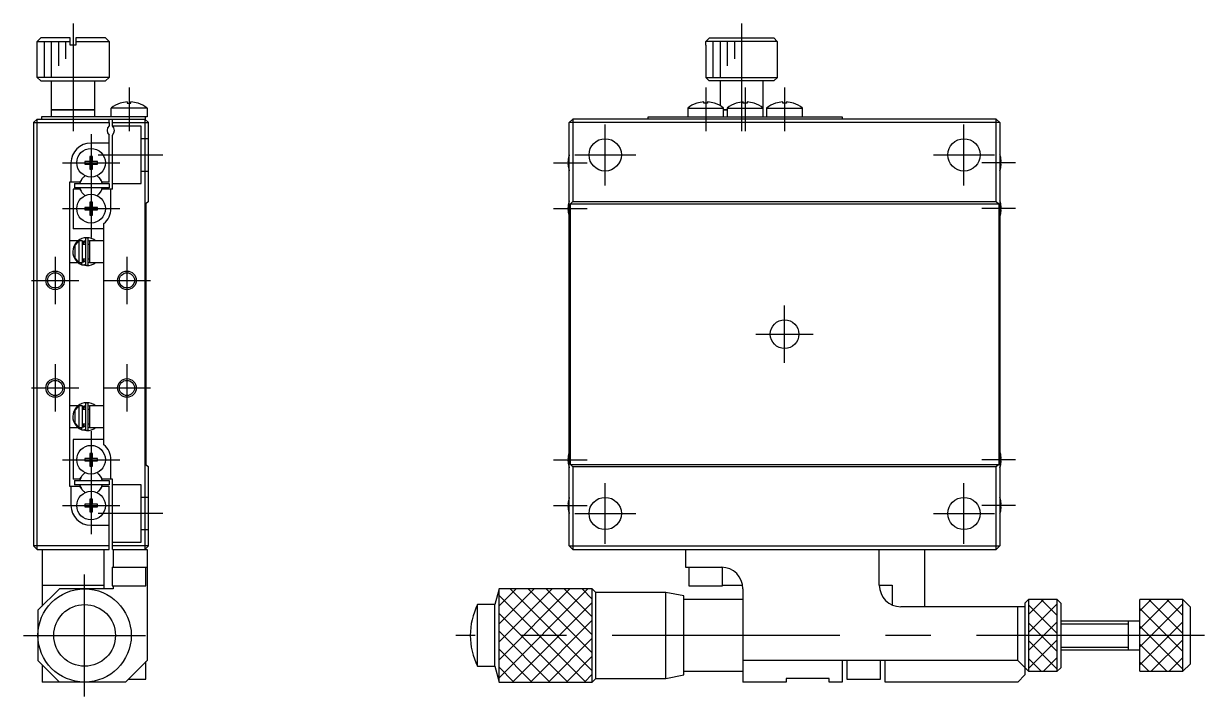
# Model space of a CAD drawing. Extents: x -118 to 250, y -117 to 103.
# Drawn here: x 85.3 to 249.9, y -50.5 to 43.3 of the extents above; entities that cross this region are included whole.
import ezdxf

# ---------------------------------------------------------------- set-up
doc = ezdxf.new("R2010")
doc.units = 0
doc.linetypes.add('CENTER', pattern=[50.8, 31.75, -6.35, 6.35, -6.35])
doc.linetypes.add('DASHED', pattern=[19.05, 12.7, -6.35])
doc.layers.get('0').update_dxf_attribs({"linetype": 'CONTINUOUS'})
doc.layers.add('CENTER', color=1, linetype='CENTER')

msp = doc.modelspace()

# ---------------------------------------------------------------- linework, layer by layer
at = {"color": 7, "linetype": 'CONTINUOUS'}
for p, q in [((87.218308, 40.8), (87.718308, 41.3)), ((91.818308, 41.3), (87.718308, 41.3)), ((91.818308, 40.3), (91.818308, 41.3)), ((96.718308, 41.3), (92.618308, 41.3)), ((92.618308, 41.3), (92.618308, 40.3)), ((96.718308, 41.3), (97.218308, 40.8)), ((180.384337, 40.8), (180.886125, 41.3)), ((180.886125, 41.3), (189.850499, 41.3)), ((189.850499, 41.3), (190.352286, 40.8)), ((87.218308, 35.8), (87.218308, 40.8)), ((87.218308, 40.8), (91.818308, 40.8)), ((88.218308, 35.8), (88.218308, 40.8)), ((89.218308, 35.8), (89.218308, 40.8)), ((90.218308, 37.4), (90.218308, 40.8)), ((91.218308, 38.4), (91.218308, 40.8)), ((92.618308, 40.3), (91.818308, 40.3)), ((92.618308, 40.8), (97.218308, 40.8)), ((97.218308, 40.8), (97.218308, 35.8)), ((180.368312, 40.3), (180.368312, 35.8)), ((180.368312, 40.3), (180.384337, 40.3)), ((190.352286, 40.8), (180.384337, 40.8)), ((180.384337, 40.3), (180.384337, 40.8)), ((181.368312, 40.8), (181.368312, 35.8)), ((182.368312, 40.8), (182.368312, 35.8)), ((183.368312, 40.8), (183.368312, 37.4)), ((184.368312, 40.8), (184.368312, 38.4)), ((190.352286, 40.8), (190.352286, 40.3)), ((190.352286, 40.3), (190.368312, 40.3)), ((190.368312, 35.8), (190.368312, 40.3)), ((97.218308, 35.8), (87.218308, 35.8)), ((87.718308, 35.3), (87.218308, 35.8)), ((87.718308, 35.3), (96.718308, 35.3)), ((89.218308, 30.3), (89.218308, 35.3)), ((95.218308, 35.3), (95.218308, 30.3)), ((97.218308, 35.8), (96.718308, 35.3)), ((180.368312, 35.8), (190.368312, 35.8)), ((180.368312, 35.8), (180.868312, 35.3)), ((189.868312, 35.3), (180.868312, 35.3)), ((182.368312, 35.3), (182.368312, 31.864101)), ((188.368312, 31.522499), (188.368312, 35.3)), ((189.868312, 35.3), (190.368312, 35.8)), ((95.218308, 31.3), (89.218308, 31.3)), ((89.218308, 31.3), (95.218308, 31.3)), ((102.518308, 31.522499), (97.518308, 31.522499)), ((97.518308, 30.3), (97.518308, 31.522499)), ((98.766332, 32.19902), (98.770074, 32.191347)), ((99.758308, 32.383064), (99.758308, 32.191347)), ((99.758308, 32.191347), (100.278308, 32.191347)), ((100.278308, 32.191347), (100.278308, 32.383064)), ((101.266541, 32.191347), (101.270283, 32.19902)), ((102.518308, 31.522499), (102.518308, 30.3)), ((177.868312, 31.522499), (177.868312, 30.3)), ((177.868312, 31.522499), (182.868312, 31.522499)), ((179.120079, 32.191347), (179.116336, 32.19902)), ((180.108312, 32.191347), (180.108312, 32.383064)), ((180.628312, 32.191347), (180.108312, 32.191347)), ((180.628312, 32.383064), (180.628312, 32.191347)), ((181.620288, 32.19902), (181.616545, 32.191347)), ((182.868312, 30.3), (182.868312, 31.522499)), ((183.368312, 31.3), (182.868312, 31.3)), ((182.868312, 31.3), (183.368312, 31.3)), ((183.368312, 31.522499), (183.368312, 30.3)), ((183.368312, 31.522499), (188.368312, 31.522499)), ((184.620079, 32.191347), (184.616336, 32.19902)), ((185.608312, 32.191347), (185.608312, 32.383064)), ((186.128312, 32.191347), (185.608312, 32.191347)), ((186.128312, 32.383064), (186.128312, 32.191347)), ((187.120288, 32.19902), (187.116545, 32.191347)), ((188.368312, 30.3), (188.368312, 31.522499)), ((188.868312, 31.522499), (188.868312, 30.3)), ((188.868312, 31.522499), (193.868312, 31.522499)), ((190.120079, 32.191347), (190.116336, 32.19902)), ((191.108312, 32.191347), (191.108312, 32.383064)), ((191.628312, 32.191347), (191.108312, 32.191347)), ((191.628312, 32.383064), (191.628312, 32.191347)), ((192.620288, 32.19902), (192.616545, 32.191347)), ((193.868312, 30.3), (193.868312, 31.522499)), ((86.718308, 29.5), (87.218308, 30)), ((87.218308, -30), (87.218308, 30)), ((87.218308, 30), (102.318308, 30)), ((102.518308, 30.3), (87.818308, 30.3)), ((87.818308, 30.3), (87.818308, 30)), ((97.218308, 29.5), (97.218308, 30)), ((97.718308, 29.5), (97.718308, 30)), ((102.218308, 30), (102.218308, -30)), ((102.218308, 30), (102.718308, 29.5)), ((102.318308, 30), (102.318308, 30.3)), ((161.868312, 30), (161.368312, 29.5)), ((161.868312, 30), (161.868312, 18.5)), ((220.868312, 30), (161.868312, 30)), ((172.368312, 30), (172.368312, 30.3)), ((172.368312, 30.3), (199.368312, 30.3)), ((199.368312, 30.3), (199.368312, 30)), ((220.868312, 18.5), (220.868312, 30)), ((221.368312, 29.5), (220.868312, 30)), ((86.718308, 29.5), (86.718308, -29.5)), ((86.718308, 29.5), (97.218308, 29.5)), ((97.218308, 29.5), (97.218308, 29.061438)), ((97.718308, 29.5), (102.718308, 29.5)), ((97.718308, 29.061438), (97.718308, 29.5)), ((102.718308, 18.5), (102.718308, 29.5)), ((161.368312, -29.5), (161.368312, 29.5)), ((221.368312, 29.5), (161.368312, 29.5)), ((221.368312, 29.5), (221.368312, -29.5)), ((97.218308, 26.65), (94.668308, 26.65)), ((97.218308, 21.2), (97.218308, 27.738562)), ((97.718308, 20.2), (97.718308, 27.738562)), ((94.538308, 24.786361), (94.538308, 24.08)), ((94.898308, 24.786361), (94.538308, 24.786361)), ((94.898308, 24.08), (94.898308, 24.786361)), ((161.294168, 24.788616), (161.29879, 24.786361)), ((221.437833, 24.786361), (221.442456, 24.788616)), ((91.918308, 23.9), (91.918308, 21.2)), ((93.831946, 24.08), (93.831946, 23.72)), ((94.538308, 24.08), (93.831946, 24.08)), ((93.831946, 23.72), (94.538308, 23.72)), ((94.54868, 24.069628), (94.538308, 24.08)), ((94.54868, 23.730372), (94.538308, 23.72)), ((94.538308, 23.72), (94.538308, 23.013638)), ((94.54868, 24.069628), (94.54868, 23.730372)), ((94.887936, 24.069628), (94.54868, 24.069628)), ((94.54868, 23.730372), (94.887936, 23.730372)), ((94.887936, 24.069628), (94.898308, 24.08)), ((94.887936, 23.730372), (94.887936, 24.069628)), ((94.887936, 23.730372), (94.898308, 23.72)), ((95.604669, 24.08), (94.898308, 24.08)), ((94.898308, 23.72), (95.604669, 23.72)), ((94.898308, 23.013638), (94.898308, 23.72)), ((95.604669, 23.72), (95.604669, 24.08)), ((161.178453, 24.08), (161.29879, 24.08)), ((161.29879, 23.72), (161.178453, 23.72)), ((161.29879, 24.08), (161.29879, 23.72)), ((221.437833, 23.72), (221.437833, 24.08)), ((221.437833, 24.08), (221.558171, 24.08)), ((221.558171, 23.72), (221.437833, 23.72)), ((93.317668, 21.460095), (93.167502, 21.2)), ((94.538308, 23.013638), (94.898308, 23.013638)), ((96.269113, 21.2), (96.118947, 21.460095)), ((161.29879, 23.013638), (161.294168, 23.011384)), ((221.442456, 23.011384), (221.437833, 23.013638)), ((91.718308, 21.2), (91.718308, -21.2)), ((93.167502, 21.2), (91.718308, 21.2)), ((92.218308, 20.2), (92.218308, 14.7)), ((93.167502, 20.2), (92.218308, 20.2)), ((92.418308, 21), (92.418308, 20.4)), ((92.418308, 21), (97.218308, 21)), ((97.218308, 20.4), (92.418308, 20.4)), ((93.167502, 20.2), (93.317668, 19.939905)), ((96.118947, 19.939905), (96.269113, 20.2)), ((97.218308, 21.2), (96.269113, 21.2)), ((97.718308, 20.2), (96.269113, 20.2)), ((97.218308, 21), (97.218308, 20.4)), ((97.468308, 17.5), (97.468308, 20.2)), ((94.898308, 18.386361), (94.538308, 18.386361)), ((94.538308, 18.386361), (94.538308, 17.68)), ((94.898308, 17.68), (94.898308, 18.386361)), ((102.718308, 18.5), (102.368308, 18.15)), ((102.368308, 18.15), (102.368308, -18.15)), ((161.294168, 18.388616), (161.29879, 18.386361)), ((161.518312, 18.15), (161.868312, 18.5)), ((161.518312, -18.15), (161.518312, 18.15)), ((161.518312, 18.15), (221.218312, 18.15)), ((161.868312, 18.5), (220.868312, 18.5)), ((220.868312, 18.5), (221.218312, 18.15)), ((221.218312, 18.15), (221.218312, -18.15)), ((221.437833, 18.386361), (221.442456, 18.388616)), ((93.831946, 17.68), (93.831946, 17.32)), ((94.538308, 17.68), (93.831946, 17.68)), ((93.831946, 17.32), (94.538308, 17.32)), ((94.54868, 17.669628), (94.538308, 17.68)), ((94.54868, 17.330372), (94.538308, 17.32)), ((94.538308, 17.32), (94.538308, 16.613638)), ((94.538308, 16.613638), (94.898308, 16.613638)), ((94.54868, 17.669628), (94.54868, 17.330372)), ((94.887936, 17.669628), (94.54868, 17.669628)), ((94.54868, 17.330372), (94.887936, 17.330372)), ((94.887936, 17.669628), (94.898308, 17.68)), ((94.887936, 17.330372), (94.887936, 17.669628)), ((94.887936, 17.330372), (94.898308, 17.32)), ((95.604669, 17.68), (94.898308, 17.68)), ((94.898308, 17.32), (95.604669, 17.32)), ((94.898308, 16.613638), (94.898308, 17.32)), ((95.604669, 17.32), (95.604669, 17.68)), ((161.178453, 17.68), (161.29879, 17.68)), ((161.29879, 17.32), (161.178453, 17.32)), ((161.29879, 16.613638), (161.294168, 16.611384)), ((161.29879, 17.68), (161.29879, 17.32)), ((221.437833, 17.32), (221.437833, 17.68)), ((221.437833, 17.68), (221.558171, 17.68)), ((221.558171, 17.32), (221.437833, 17.32)), ((221.442456, 16.611384), (221.437833, 16.613638)), ((96.518308, -15.420938), (96.518308, 15.420938)), ((96.518308, 14.7), (92.218308, 14.7)), ((93.354222, 13.287581), (93.33623, 13.279781)), ((93.410663, 13.309821), (93.353777, 13.28844)), ((93.923308, 13.25), (93.923308, 9.75)), ((94.313308, 9.75), (94.313308, 13.25)), ((92.882063, 13), (91.718308, 13)), ((92.518308, 12.416515), (93.018308, 12.945683)), ((92.518308, 10.583485), (92.518308, 12.416515)), ((93.018308, 13), (93.018308, 12.945683)), ((93.518308, 13), (93.018308, 13)), ((93.018308, 12.945683), (93.018308, 10.054317)), ((93.507013, 12.929805), (93.521558, 12.935571)), ((93.51815, 12.93521), (93.923266, 13.043689)), ((93.518308, 10), (93.518308, 13)), ((93.923308, 12.5), (93.518308, 12.5)), ((93.521558, 12.935571), (93.535819, 12.940387)), ((93.535819, 12.940387), (93.550312, 12.944472)), ((93.550312, 12.944472), (93.564998, 12.947815)), ((93.564998, 12.947815), (93.57984, 12.950406)), ((93.57984, 12.950406), (93.594798, 12.952236)), ((93.594798, 12.952236), (93.609835, 12.9533)), ((93.609835, 12.9533), (93.624909, 12.953594)), ((93.624909, 12.953594), (93.63998, 12.953118)), ((93.63998, 12.953118), (93.65501, 12.951871)), ((93.65501, 12.951871), (93.669958, 12.949859)), ((93.669958, 12.949859), (93.684785, 12.947085)), ((93.684785, 12.947085), (93.699451, 12.943559)), ((93.699451, 12.943559), (93.713919, 12.939291)), ((93.713919, 12.939291), (93.72815, 12.934293)), ((93.718308, 12.5), (93.718308, 12.938184)), ((93.718308, 12.5), (93.718308, 12.938183)), ((93.72815, 12.934293), (93.742107, 12.92858)), ((93.742107, 12.92858), (93.755756, 12.922167)), ((93.755756, 12.922167), (93.769062, 12.915074)), ((93.769062, 12.915074), (93.781991, 12.907319)), ((93.781991, 12.907319), (93.794511, 12.898926)), ((93.794511, 12.898926), (93.806592, 12.889917)), ((93.806592, 12.889917), (93.818205, 12.880316)), ((93.818205, 12.880316), (93.829322, 12.870149)), ((93.829322, 12.870149), (93.839917, 12.859444)), ((93.839917, 12.859444), (93.849965, 12.848228)), ((93.849965, 12.848228), (93.859444, 12.836531)), ((93.859444, 12.836531), (93.868332, 12.824383)), ((93.868332, 12.824383), (93.876608, 12.811814)), ((93.876608, 12.811814), (93.884256, 12.798856)), ((93.884256, 12.798856), (93.891258, 12.785542)), ((93.891258, 12.785542), (93.897599, 12.771903)), ((93.897599, 12.771903), (93.903266, 12.757974)), ((93.903266, 12.757974), (93.908246, 12.743787)), ((93.908246, 12.743787), (93.912529, 12.729377)), ((93.912529, 12.729377), (93.916106, 12.714779)), ((93.916106, 12.714779), (93.91897, 12.700027)), ((93.91897, 12.700027), (93.921115, 12.685155)), ((93.921115, 12.685155), (93.922537, 12.6702)), ((93.922537, 12.6702), (93.923233, 12.655195)), ((93.923233, 12.655195), (93.923308, 12.648501)), ((94.518308, 12.5), (94.313308, 12.5)), ((94.313364, 13.043366), (94.518555, 13.003369)), ((94.518308, 13), (94.518308, 10)), ((96.518308, 13), (94.518308, 13)), ((94.518555, 13.003369), (94.530742, 13.000086)), ((91.718308, 10), (92.881693, 10)), ((93.018308, 10.054317), (92.518308, 10.583485)), ((93.018308, 10.054317), (93.018308, 10)), ((93.018308, 10), (93.518308, 10)), ((93.344911, 9.716382), (93.412612, 9.9398)), ((93.396361, 9.876302), (93.390555, 9.861763)), ((93.402393, 9.890939), (93.396361, 9.876302)), ((93.408612, 9.905575), (93.402393, 9.890939)), ((93.414975, 9.920113), (93.408612, 9.905575)), ((93.412612, 9.9398), (93.442804, 10.000002)), ((93.421441, 9.934457), (93.414975, 9.920113)), ((93.427966, 9.948511), (93.421441, 9.934457)), ((93.434508, 9.962181), (93.427966, 9.948511)), ((93.441022, 9.975378), (93.434508, 9.962181)), ((93.447466, 9.988012), (93.441022, 9.975378)), ((93.453796, 10), (93.447466, 9.988012)), ((93.504958, 10.070034), (93.492669, 10.075362)), ((93.515334, 10.066787), (93.507013, 10.070194)), ((93.529513, 10.061643), (93.515334, 10.066787)), ((93.518308, 10.5), (93.923308, 10.5)), ((93.543936, 10.057227), (93.529513, 10.061643)), ((93.558565, 10.053552), (93.543936, 10.057227)), ((93.573363, 10.050628), (93.558565, 10.053552)), ((93.588288, 10.048465), (93.573363, 10.050628)), ((93.603303, 10.047067), (93.588288, 10.048465)), ((93.618367, 10.046438), (93.603303, 10.047067)), ((93.633441, 10.04658), (93.618367, 10.046438)), ((93.648484, 10.047492), (93.633441, 10.04658)), ((93.663458, 10.04917), (93.648484, 10.047492)), ((93.678322, 10.051609), (93.663458, 10.04917)), ((93.693037, 10.054801), (93.678322, 10.051609)), ((93.707568, 10.058736), (93.693037, 10.054801)), ((93.721874, 10.063402), (93.707568, 10.058736)), ((93.718308, 10.061805), (93.718308, 10.5)), ((93.718308, 10.061806), (93.718308, 10.5)), ((93.735922, 10.068786), (93.721874, 10.063402)), ((93.749675, 10.074871), (93.735922, 10.068786)), ((93.763099, 10.08164), (93.749675, 10.074871)), ((93.776161, 10.089074), (93.763099, 10.08164)), ((93.788831, 10.097152), (93.776161, 10.089074)), ((93.801076, 10.105853), (93.788831, 10.097152)), ((93.81287, 10.115151), (93.801076, 10.105853)), ((93.824183, 10.125024), (93.81287, 10.115151)), ((93.83499, 10.135444), (93.824183, 10.125024)), ((93.845265, 10.146386), (93.83499, 10.135444)), ((93.854987, 10.157821), (93.845265, 10.146386)), ((93.864132, 10.169719), (93.854987, 10.157821)), ((93.872681, 10.182053), (93.864132, 10.169719)), ((93.880614, 10.19479), (93.872681, 10.182053)), ((93.887914, 10.207901), (93.880614, 10.19479)), ((93.894565, 10.221353), (93.887914, 10.207901)), ((93.900553, 10.235113), (93.894565, 10.221353)), ((93.905863, 10.24915), (93.900553, 10.235113)), ((93.910486, 10.263429), (93.905863, 10.24915)), ((93.91441, 10.277918), (93.910486, 10.263429)), ((93.917628, 10.292581), (93.91441, 10.277918)), ((93.920131, 10.307385), (93.917628, 10.292581)), ((93.921915, 10.322294), (93.920131, 10.307385)), ((93.922974, 10.337274), (93.921915, 10.322294)), ((93.923308, 10.351499), (93.922974, 10.337274)), ((94.313308, 10.5), (94.518308, 10.5)), ((94.518512, 9.996632), (94.313332, 9.956318)), ((94.518308, 10), (96.518308, 10)), ((94.529739, 9.999678), (94.518512, 9.996632)), ((93.324617, 9.72537), (93.344401, 9.716661)), ((93.350392, 9.727548), (93.350188, 9.722003)), ((93.350188, 9.722003), (93.350517, 9.717582)), ((93.351128, 9.734179), (93.350392, 9.727548)), ((93.350517, 9.717582), (93.351008, 9.71535)), ((93.351008, 9.71535), (93.353048, 9.711983)), ((93.352392, 9.741852), (93.351128, 9.734179)), ((93.354175, 9.750517), (93.352392, 9.741852)), ((93.353048, 9.711983), (93.353777, 9.71156)), ((93.353777, 9.71156), (93.383944, 9.699506)), ((93.356465, 9.760116), (93.354175, 9.750517)), ((93.359246, 9.770584), (93.356465, 9.760116)), ((93.362501, 9.781853), (93.359246, 9.770584)), ((93.366207, 9.793846), (93.362501, 9.781853)), ((93.37034, 9.806486), (93.366207, 9.793846)), ((93.374873, 9.819686), (93.37034, 9.806486)), ((93.379775, 9.83336), (93.374873, 9.819686)), ((93.385014, 9.847417), (93.379775, 9.83336)), ((93.383944, 9.699506), (93.416364, 9.688347)), ((93.390555, 9.861763), (93.385014, 9.847417)), ((93.403261, 9.692303), (94.090716, 9.556344)), ((93.416364, 9.688347), (93.449291, 9.678824)), ((93.449291, 9.678824), (93.482642, 9.670961)), ((93.482642, 9.670961), (93.516337, 9.664776)), ((93.516337, 9.664776), (93.550291, 9.660283)), ((93.550291, 9.660283), (93.584424, 9.657494)), ((93.584424, 9.657494), (93.61865, 9.656414)), ((93.61865, 9.656414), (93.652886, 9.657047)), ((93.652886, 9.657047), (93.687049, 9.659389)), ((93.687049, 9.659389), (93.721055, 9.663436)), ((93.721055, 9.663436), (93.754821, 9.669178)), ((93.754821, 9.669178), (93.788265, 9.676601)), ((93.788265, 9.676601), (93.821305, 9.685686)), ((93.821305, 9.685686), (93.85386, 9.696413)), ((93.85386, 9.696413), (93.88585, 9.708755)), ((93.88585, 9.708755), (93.917197, 9.722683)), ((93.917197, 9.722683), (93.924856, 9.726375)), ((93.354222, -9.712419), (93.33623, -9.720219)), ((93.348521, -9.715796), (93.345121, -9.716337)), ((93.410663, -9.690179), (93.353777, -9.71156)), ((93.923308, -9.75), (93.923308, -13.25)), ((94.313308, -13.25), (94.313308, -9.75)), ((92.882063, -10), (91.718308, -10)), ((92.518308, -10.583485), (93.018308, -10.054317)), ((92.518308, -12.416515), (92.518308, -10.583485)), ((93.018308, -10), (93.018308, -10.054317)), ((93.518308, -10), (93.018308, -10)), ((93.018308, -10.054317), (93.018308, -12.945683)), ((93.507013, -10.070195), (93.521558, -10.064429)), ((93.51815, -10.06479), (93.923266, -9.956311)), ((93.518308, -13), (93.518308, -10)), ((93.923308, -10.5), (93.518308, -10.5)), ((93.521558, -10.064429), (93.535819, -10.059613)), ((93.535819, -10.059613), (93.550312, -10.055528)), ((93.550312, -10.055528), (93.564998, -10.052185)), ((93.564998, -10.052185), (93.57984, -10.049594)), ((93.57984, -10.049594), (93.594798, -10.047764)), ((93.594798, -10.047764), (93.609835, -10.0467)), ((93.609835, -10.0467), (93.624909, -10.046406)), ((93.624909, -10.046406), (93.63998, -10.046882)), ((93.63998, -10.046882), (93.65501, -10.048129)), ((93.65501, -10.048129), (93.669958, -10.050141)), ((93.669958, -10.050141), (93.684785, -10.052915)), ((93.684785, -10.052915), (93.699451, -10.056441)), ((93.699451, -10.056441), (93.713919, -10.060709)), ((93.713919, -10.060709), (93.72815, -10.065707)), ((93.718308, -10.5), (93.718308, -10.061816)), ((93.718308, -10.5), (93.718308, -10.061817)), ((93.72815, -10.065707), (93.742107, -10.07142)), ((93.742107, -10.07142), (93.755756, -10.077833)), ((93.755756, -10.077833), (93.769062, -10.084926)), ((93.769062, -10.084926), (93.781991, -10.092681)), ((93.781991, -10.092681), (93.794511, -10.101074)), ((93.794511, -10.101074), (93.806592, -10.110083)), ((93.806592, -10.110083), (93.818205, -10.119684)), ((93.818205, -10.119684), (93.829322, -10.129851)), ((93.829322, -10.129851), (93.839917, -10.140556)), ((93.839917, -10.140556), (93.849965, -10.151772)), ((93.849965, -10.151772), (93.859444, -10.163469)), ((93.859444, -10.163469), (93.868332, -10.175617)), ((93.868332, -10.175617), (93.876608, -10.188186)), ((93.876608, -10.188186), (93.884256, -10.201144)), ((93.884256, -10.201144), (93.891258, -10.214458)), ((93.891258, -10.214458), (93.897599, -10.228097)), ((93.897599, -10.228097), (93.903266, -10.242026)), ((93.903266, -10.242026), (93.908246, -10.256213)), ((93.908246, -10.256213), (93.912529, -10.270623)), ((93.912529, -10.270623), (93.916106, -10.285221)), ((93.916106, -10.285221), (93.91897, -10.299973)), ((93.91897, -10.299973), (93.921115, -10.314845)), ((93.921115, -10.314845), (93.922537, -10.3298)), ((93.922537, -10.3298), (93.923233, -10.344805)), ((93.923233, -10.344805), (93.923308, -10.351499)), ((94.518308, -10.5), (94.313308, -10.5)), ((94.313364, -9.956634), (94.518555, -9.996631)), ((96.518308, -10), (94.518308, -10)), ((94.518308, -10), (94.518308, -13)), ((94.518555, -9.996631), (94.530742, -9.999914)), ((91.718308, -13), (92.881693, -13)), ((93.018308, -12.945683), (92.518308, -12.416515)), ((93.018308, -12.945683), (93.018308, -13)), ((93.018308, -13), (93.518308, -13)), ((93.344911, -13.283618), (93.412612, -13.0602)), ((93.385014, -13.152583), (93.379775, -13.16664)), ((93.390555, -13.138237), (93.385014, -13.152583)), ((93.396361, -13.123698), (93.390555, -13.138237)), ((93.402393, -13.109061), (93.396361, -13.123698)), ((93.408612, -13.094425), (93.402393, -13.109061)), ((93.414975, -13.079887), (93.408612, -13.094425)), ((93.412612, -13.0602), (93.442804, -12.999998)), ((93.421441, -13.065543), (93.414975, -13.079887)), ((93.427966, -13.051489), (93.421441, -13.065543)), ((93.434508, -13.037819), (93.427966, -13.051489)), ((93.441022, -13.024622), (93.434508, -13.037819)), ((93.447466, -13.011988), (93.441022, -13.024622)), ((93.453796, -13), (93.447466, -13.011988)), ((93.504958, -12.929966), (93.492669, -12.924638)), ((93.515334, -12.933213), (93.507013, -12.929806)), ((93.529513, -12.938357), (93.515334, -12.933213)), ((93.518308, -12.5), (93.923308, -12.5)), ((93.543936, -12.942773), (93.529513, -12.938357)), ((93.558565, -12.946448), (93.543936, -12.942773)), ((93.573363, -12.949372), (93.558565, -12.946448)), ((93.588288, -12.951535), (93.573363, -12.949372)), ((93.603303, -12.952933), (93.588288, -12.951535)), ((93.618367, -12.953562), (93.603303, -12.952933)), ((93.633441, -12.95342), (93.618367, -12.953562)), ((93.648484, -12.952508), (93.633441, -12.95342)), ((93.663458, -12.95083), (93.648484, -12.952508)), ((93.678322, -12.948391), (93.663458, -12.95083)), ((93.693037, -12.945199), (93.678322, -12.948391)), ((93.707568, -12.941264), (93.693037, -12.945199)), ((93.721874, -12.936598), (93.707568, -12.941264)), ((93.718308, -12.938195), (93.718308, -12.5)), ((93.718308, -12.938194), (93.718308, -12.5)), ((93.735922, -12.931214), (93.721874, -12.936598)), ((93.749675, -12.925129), (93.735922, -12.931214)), ((93.763099, -12.91836), (93.749675, -12.925129)), ((93.776161, -12.910926), (93.763099, -12.91836)), ((93.788831, -12.902848), (93.776161, -12.910926)), ((93.801076, -12.894147), (93.788831, -12.902848)), ((93.81287, -12.884849), (93.801076, -12.894147)), ((93.824183, -12.874976), (93.81287, -12.884849)), ((93.83499, -12.864556), (93.824183, -12.874976)), ((93.845265, -12.853614), (93.83499, -12.864556)), ((93.854987, -12.842179), (93.845265, -12.853614)), ((93.864132, -12.830281), (93.854987, -12.842179)), ((93.872681, -12.817947), (93.864132, -12.830281)), ((93.880614, -12.80521), (93.872681, -12.817947)), ((93.887914, -12.792099), (93.880614, -12.80521)), ((93.894565, -12.778647), (93.887914, -12.792099)), ((93.900553, -12.764887), (93.894565, -12.778647)), ((93.905863, -12.75085), (93.900553, -12.764887)), ((93.910486, -12.736571), (93.905863, -12.75085)), ((93.91441, -12.722082), (93.910486, -12.736571)), ((93.917628, -12.707419), (93.91441, -12.722082)), ((93.920131, -12.692615), (93.917628, -12.707419)), ((93.921915, -12.677706), (93.920131, -12.692615)), ((93.922974, -12.662726), (93.921915, -12.677706)), ((93.923308, -12.648501), (93.922974, -12.662726)), ((94.313308, -12.5), (94.518308, -12.5)), ((94.518512, -13.003368), (94.313332, -13.043682)), ((94.518308, -13), (96.518308, -13)), ((94.529739, -13.000322), (94.518512, -13.003368)), ((96.518308, -14.7), (92.218308, -14.7)), ((92.218308, -14.7), (92.218308, -20.2)), ((93.324617, -13.27463), (93.351611, -13.286447)), ((93.350392, -13.272452), (93.350188, -13.277997)), ((93.350188, -13.277997), (93.350517, -13.282418)), ((93.351128, -13.265821), (93.350392, -13.272452)), ((93.350517, -13.282418), (93.351008, -13.28465)), ((93.351008, -13.28465), (93.353048, -13.288017)), ((93.352392, -13.258148), (93.351128, -13.265821)), ((93.354175, -13.249483), (93.352392, -13.258148)), ((93.353048, -13.288017), (93.353777, -13.28844)), ((93.353777, -13.28844), (93.383944, -13.300494)), ((93.356465, -13.239884), (93.354175, -13.249483)), ((93.359246, -13.229416), (93.356465, -13.239884)), ((93.362501, -13.218147), (93.359246, -13.229416)), ((93.366207, -13.206154), (93.362501, -13.218147)), ((93.37034, -13.193514), (93.366207, -13.206154)), ((93.374873, -13.180314), (93.37034, -13.193514)), ((93.379775, -13.16664), (93.374873, -13.180314)), ((93.383944, -13.300494), (93.416364, -13.311653)), ((93.403261, -13.307697), (94.090716, -13.443656)), ((93.416364, -13.311653), (93.449291, -13.321176)), ((93.449291, -13.321176), (93.482642, -13.329039)), ((93.482642, -13.329039), (93.516337, -13.335224)), ((93.516337, -13.335224), (93.550291, -13.339717)), ((93.550291, -13.339717), (93.584424, -13.342506)), ((93.584424, -13.342506), (93.61865, -13.343586)), ((93.61865, -13.343586), (93.652886, -13.342953)), ((93.652886, -13.342953), (93.687049, -13.340611)), ((93.687049, -13.340611), (93.721055, -13.336564)), ((93.721055, -13.336564), (93.754821, -13.330822)), ((93.754821, -13.330822), (93.788265, -13.323399)), ((93.788265, -13.323399), (93.821305, -13.314314)), ((93.821305, -13.314314), (93.85386, -13.303587)), ((93.85386, -13.303587), (93.88585, -13.291245)), ((93.88585, -13.291245), (93.917197, -13.277317)), ((93.917197, -13.277317), (93.924856, -13.273625)), ((93.831946, -17.32), (93.831946, -17.68)), ((94.538308, -17.32), (93.831946, -17.32)), ((93.831946, -17.68), (94.538308, -17.68)), ((94.538308, -16.613639), (94.538308, -17.32)), ((94.898308, -16.613639), (94.538308, -16.613639)), ((94.54868, -17.330372), (94.538308, -17.32)), ((94.54868, -17.669628), (94.538308, -17.68)), ((94.538308, -17.68), (94.538308, -18.386362)), ((94.54868, -17.330372), (94.54868, -17.669628)), ((94.887936, -17.330372), (94.54868, -17.330372)), ((94.54868, -17.669628), (94.887936, -17.669628)), ((94.887936, -17.330372), (94.898308, -17.32)), ((94.887936, -17.669628), (94.887936, -17.330372)), ((94.887936, -17.669628), (94.898308, -17.68)), ((94.898308, -17.32), (94.898308, -16.613639)), ((95.604669, -17.32), (94.898308, -17.32)), ((94.898308, -17.68), (95.604669, -17.68)), ((94.898308, -18.386362), (94.898308, -17.68)), ((95.604669, -17.68), (95.604669, -17.32)), ((97.468308, -20.2), (97.468308, -17.5)), ((161.178453, -17.32), (161.29879, -17.32)), ((161.29879, -17.68), (161.178453, -17.68)), ((161.294168, -16.611384), (161.29879, -16.613639)), ((161.29879, -17.32), (161.29879, -17.68)), ((221.437833, -16.613639), (221.442456, -16.611384)), ((221.437833, -17.68), (221.437833, -17.32)), ((221.437833, -17.32), (221.558171, -17.32)), ((221.558171, -17.68), (221.437833, -17.68)), ((94.538308, -18.386362), (94.898308, -18.386362)), ((102.368308, -18.15), (102.718308, -18.5)), ((102.718308, -29.5), (102.718308, -18.5)), ((161.29879, -18.386362), (161.294168, -18.388616)), ((161.518312, -18.15), (221.218312, -18.15)), ((161.868312, -18.5), (161.518312, -18.15)), ((220.868312, -18.5), (161.868312, -18.5)), ((161.868312, -18.5), (161.868312, -30)), ((221.218312, -18.15), (220.868312, -18.5)), ((220.868312, -30), (220.868312, -18.5)), ((221.442456, -18.388616), (221.437833, -18.386362)), ((91.718308, -21.2), (93.167502, -21.2)), ((91.918308, -21.2), (91.918308, -23.9)), ((93.167502, -20.2), (92.218308, -20.2)), ((92.418308, -20.4), (97.218308, -20.4)), ((92.418308, -20.4), (92.418308, -21)), ((97.218308, -21), (92.418308, -21)), ((93.167502, -20.2), (93.317668, -19.939905)), ((93.317668, -21.460095), (93.167502, -21.2)), ((96.118947, -19.939905), (96.269113, -20.2)), ((96.269113, -21.2), (96.118947, -21.460095)), ((97.718308, -20.2), (96.269113, -20.2)), ((96.269113, -21.2), (97.218308, -21.2)), ((97.218308, -20.4), (97.218308, -21)), ((97.218308, -30), (97.218308, -21.2)), ((97.718308, -30), (97.718308, -20.2)), ((94.538308, -23.013639), (94.538308, -23.72)), ((94.898308, -23.013639), (94.538308, -23.013639)), ((94.898308, -23.72), (94.898308, -23.013639)), ((161.294168, -23.011384), (161.29879, -23.013639)), ((221.437833, -23.013639), (221.442456, -23.011384)), ((93.831946, -23.72), (93.831946, -24.08)), ((94.538308, -23.72), (93.831946, -23.72)), ((93.831946, -24.08), (94.538308, -24.08)), ((94.54868, -23.730372), (94.538308, -23.72)), ((94.54868, -24.069628), (94.538308, -24.08)), ((94.538308, -24.08), (94.538308, -24.786362)), ((94.54868, -23.730372), (94.54868, -24.069628)), ((94.887936, -23.730372), (94.54868, -23.730372)), ((94.54868, -24.069628), (94.887936, -24.069628)), ((94.887936, -23.730372), (94.898308, -23.72)), ((94.887936, -24.069628), (94.887936, -23.730372)), ((94.887936, -24.069628), (94.898308, -24.08)), ((95.604669, -23.72), (94.898308, -23.72)), ((94.898308, -24.08), (95.604669, -24.08)), ((94.898308, -24.786362), (94.898308, -24.08)), ((95.604669, -24.08), (95.604669, -23.72)), ((161.178453, -23.72), (161.29879, -23.72)), ((161.29879, -24.08), (161.178453, -24.08)), ((161.29879, -23.72), (161.29879, -24.08)), ((221.437833, -24.08), (221.437833, -23.72)), ((221.437833, -23.72), (221.558171, -23.72)), ((221.558171, -24.08), (221.437833, -24.08)), ((94.538308, -24.786362), (94.898308, -24.786362)), ((161.29879, -24.786362), (161.294168, -24.788616)), ((221.442456, -24.788616), (221.437833, -24.786362)), ((94.668308, -26.65), (97.218308, -26.65)), ((97.218308, -29.5), (86.718308, -29.5)), ((86.718308, -29.5), (87.218308, -30)), ((102.718308, -29.5), (97.718308, -29.5)), ((102.718308, -29.5), (102.218308, -30)), ((161.368312, -29.5), (221.368312, -29.5)), ((161.368312, -29.5), (161.868312, -30)), ((220.868312, -30), (221.368312, -29.5)), ((87.218308, -30), (97.218308, -30)), ((87.918308, -30), (87.918308, -37.9)), ((96.518308, -30), (96.518308, -35.5)), ((97.718308, -30), (102.518308, -30)), ((97.818308, -30), (97.818308, -32.5)), ((102.518308, -30), (102.518308, -45.5)), ((161.868312, -30), (220.868312, -30)), ((177.568312, -30), (177.568312, -32.5)), ((204.568312, -35), (204.568312, -30)), ((210.868312, -30), (210.868312, -38)), ((97.668308, -32.5), (102.518308, -32.5)), ((97.668308, -32.5), (97.668308, -35.1)), ((102.368308, -35.1), (102.368308, -32.5)), ((177.568312, -32.5), (182.568312, -32.5)), ((178.018312, -32.5), (178.018312, -35.1)), ((182.718312, -35.1), (182.718312, -32.503753)), ((90.318308, -35.5), (87.318308, -38.5)), ((87.918308, -35), (96.518308, -35)), ((97.818308, -35.5), (90.318308, -35.5)), ((97.668308, -35.1), (102.368308, -35.1)), ((97.818308, -35.1), (97.818308, -35.5)), ((151.568305, -35.500001), (150.978817, -37.7)), ((151.568305, -47.892245), (163.960548, -35.500001)), ((151.568305, -45.392245), (161.460548, -35.500001)), ((151.568305, -42.892245), (158.960548, -35.500001)), ((151.568305, -48.499999), (151.568305, -35.500001)), ((151.568305, -40.392245), (156.460548, -35.500001)), ((151.568305, -37.892245), (153.960548, -35.500001)), ((164.568306, -35.500001), (151.568305, -35.500001)), ((153.145219, -35.500001), (164.568306, -46.923088)), ((155.645219, -35.500001), (164.568306, -44.423088)), ((158.145219, -35.500001), (164.568306, -41.923088)), ((160.645219, -35.500001), (164.568306, -39.423088)), ((163.145219, -35.500001), (164.568306, -36.923088)), ((164.568306, -48.499999), (164.568306, -35.500001)), ((165.068308, -36.000004), (164.568306, -35.500001)), ((165.068308, -47.999996), (165.068308, -36.000004)), ((174.818313, -36.000004), (165.068308, -36.000004)), ((174.818313, -47.999996), (174.818313, -36.000004)), ((177.318312, -36.500003), (174.818313, -36.000004)), ((178.018312, -35.1), (182.718312, -35.1)), ((182.718312, -35), (185.526352, -35)), ((185.568312, -35.5), (185.568312, -48.5)), ((204.568312, -35), (206.368312, -35)), ((206.368312, -35), (206.368312, -37.749546)), ((148.568306, -46.3), (148.568306, -37.7)), ((150.978817, -37.7), (148.568306, -37.7)), ((150.978817, -46.3), (150.978817, -37.7)), ((151.568305, -36.423087), (163.645217, -48.499999)), ((153.46055, -48.499999), (164.568306, -37.392244)), ((177.318312, -47.499997), (177.318312, -36.500003)), ((185.568312, -37), (177.318312, -37)), ((225.368312, -37), (224.868312, -37.5)), ((224.868312, -37.5), (224.868312, -47.5)), ((225.368312, -37), (225.368312, -47)), ((225.368312, -39.092238), (227.460549, -37)), ((229.368312, -37), (225.368312, -37)), ((225.368312, -41.592238), (229.368312, -37.592238)), ((225.368312, -37.723094), (229.368312, -41.723094)), ((227.145218, -37), (229.368312, -39.223094)), ((229.368312, -47), (229.368312, -37)), ((229.868312, -37.5), (229.368312, -37)), ((229.868312, -37.5), (229.868312, -46.5)), ((240.868312, -47), (240.868312, -37)), ((246.868312, -37), (240.868312, -37)), ((240.868312, -41.092238), (244.960549, -37)), ((240.868312, -38.592238), (242.460549, -37)), ((240.868312, -43.592238), (246.868312, -37.592238)), ((242.145218, -37), (246.868312, -41.723094)), ((244.645218, -37), (246.868312, -39.223094)), ((246.868312, -47), (246.868312, -37)), ((247.868312, -38), (246.868312, -37)), ((87.318308, -38.5), (87.318308, -45.5)), ((151.568305, -38.923087), (161.145217, -48.499999)), ((224.868312, -38), (207.568312, -38)), ((223.868312, -45.5), (223.868312, -38)), ((240.868312, -38.223094), (246.868312, -44.223094)), ((247.868312, -38), (247.868312, -46)), ((155.96055, -48.499999), (164.568306, -39.892244)), ((225.368312, -44.092238), (229.368312, -40.092238)), ((225.368312, -40.223094), (229.368312, -44.223094)), ((240.868312, -40), (229.868331, -40)), ((239.268312, -39.999995), (239.268312, -44.000005)), ((240.868312, -46.092238), (246.868312, -40.092238)), ((240.868312, -40.723094), (246.868312, -46.723094)), ((151.568305, -41.423087), (158.645217, -48.499999)), ((158.46055, -48.499999), (164.568306, -42.392244)), ((225.368312, -46.592238), (229.368312, -42.592238)), ((225.368312, -42.723094), (229.368312, -46.723094)), ((242.460549, -47), (246.868312, -42.592238)), ((151.568305, -43.923087), (156.145217, -48.499999)), ((229.868331, -44), (240.868312, -44)), ((240.868312, -43.223094), (244.645218, -47)), ((87.318308, -45.5), (90.318308, -48.5)), ((99.518308, -48.5), (102.518308, -45.5)), ((102.368308, -48.1), (102.368308, -45.65)), ((160.96055, -48.499999), (164.568306, -44.892244)), ((223.868312, -45.5), (185.568312, -45.5)), ((199.368312, -45.5), (199.368312, -48.5)), ((200.018312, -45.5), (200.018312, -48.1)), ((204.718312, -48.1), (204.718312, -45.5)), ((205.368312, -48.5), (205.368312, -45.5)), ((223.868312, -45.5), (225.368312, -47)), ((225.368312, -45.223094), (227.145218, -47)), ((227.460549, -47), (229.368312, -45.092238)), ((240.868312, -45.723094), (242.145218, -47)), ((244.960549, -47), (246.868312, -45.092238)), ((246.868312, -47), (247.868312, -46)), ((87.918308, -46.1), (87.918308, -48.5)), ((148.568306, -46.3), (150.978817, -46.3)), ((150.978817, -46.3), (151.568305, -48.499999)), ((151.568305, -46.423087), (153.645217, -48.499999)), ((163.46055, -48.499999), (164.568306, -47.392244)), ((174.818313, -47.999996), (177.318312, -47.499997)), ((177.318312, -47), (185.568312, -47)), ((224.868312, -47.5), (223.868312, -48.5)), ((225.368312, -47), (229.368312, -47)), ((229.368312, -47), (229.868312, -46.5)), ((240.868312, -47), (246.868312, -47)), ((99.518308, -48.5), (87.918308, -48.5)), ((99.918308, -48.1), (102.368308, -48.1)), ((151.568305, -48.499999), (164.568306, -48.499999)), ((164.568306, -48.499999), (165.068308, -47.999996)), ((165.068308, -47.999996), (174.818313, -47.999996)), ((191.568312, -48.5), (185.568312, -48.5)), ((197.568312, -48), (191.568312, -48)), ((191.568312, -48), (191.568312, -48.5)), ((197.568312, -48.5), (197.568312, -48)), ((199.368312, -48.5), (197.568312, -48.5)), ((200.018312, -48.1), (204.718312, -48.1)), ((223.868312, -48.5), (205.368312, -48.5))]:
    msp.add_line(p, q, dxfattribs=at)
at = {"color": 3, "linetype": 'DASHED'}
for p, q in [((101.718308, 29), (97.768704, 29)), ((101.718308, 21), (101.718308, 29)), ((102.718308, 27.25), (101.718308, 27.25)), ((101.718308, 22.75), (102.718308, 22.75)), ((97.718308, 21), (101.718308, 21)), ((101.718308, -21), (97.718308, -21)), ((101.718308, -29), (101.718308, -21)), ((102.718308, -22.75), (101.718308, -22.75)), ((101.718308, -27.25), (102.718308, -27.25)), ((97.718308, -29), (101.718308, -29))]:
    msp.add_line(p, q, dxfattribs=at)
at = {"color": 3, "linetype": 'CONTINUOUS'}
for p, q in [((229.868312, -40.379), (239.268312, -40.379)), ((229.868312, -43.621), (239.268312, -43.621))]:
    msp.add_line(p, q, dxfattribs=at)
at = {"color": 7, "linetype": 'CONTINUOUS'}
for centre, radius in [((166.368312, 25), 2.25), ((216.368312, 25), 2.25), ((94.718308, 23.9), 2), ((94.718308, 17.5), 2), ((89.718308, 7.5), 1.0565), ((99.718308, 7.5), 1.0565), ((191.368312, 0), 2), ((89.718308, -7.5), 1.0565), ((99.718308, -7.5), 1.0565), ((94.718308, -17.5), 2), ((94.718308, -23.9), 2), ((166.368312, -25), 2.25), ((216.368312, -25), 2.25), ((93.818308, -42), 6.499999), ((93.818308, -42), 4.3)]:
    msp.add_circle(centre, radius, dxfattribs=at)
at = {"color": 3, "linetype": 'CONTINUOUS'}
for centre in [(89.718308, 7.5), (99.718308, 7.5), (89.718308, -7.5), (99.718308, -7.5)]:
    msp.add_circle(centre, 1.3, dxfattribs=at)
at = {"color": 7, "linetype": 'CONTINUOUS'}
for centre, radius, start, end in [((100.018308, 28.4), 4, 108.239752, 128.682187), ((100.018308, 28.4), 3.991541, 93.734762, 108.223205), ((100.018308, 28.4), 3.991541, 71.776795, 86.265238), ((100.018308, 28.4), 4, 51.317813, 71.760248), ((180.368312, 28.4), 4, 108.239752, 128.682187), ((180.368312, 28.4), 3.991541, 93.734762, 108.223205), ((180.368312, 28.4), 3.991541, 71.776795, 86.265238), ((180.368312, 28.4), 4, 51.317813, 71.760248), ((185.868312, 28.4), 4, 108.239752, 128.682187), ((185.868312, 28.4), 3.991541, 93.734762, 108.223205), ((185.868312, 28.4), 3.991541, 71.776795, 86.265238), ((185.868312, 28.4), 4, 51.317813, 71.760248), ((191.368312, 28.4), 4, 108.239752, 128.682187), ((191.368312, 28.4), 3.991541, 93.734762, 108.223205), ((191.368312, 28.4), 3.991541, 71.776795, 86.265238), ((191.368312, 28.4), 4, 51.317813, 71.760248), ((97.968308, 28.4), 1, 138.590378, 221.409622), ((96.968308, 28.4), 1, 318.590378, 41.409622), ((94.668308, 23.9), 2.75, 90, 180), ((164.368312, 23.9), 3.194933, 163.893288, 176.770291), ((164.368312, 23.9), 3.2, 159.635865, 163.877467), ((218.368312, 23.9), 3.2, 16.122533, 20.364135), ((218.368312, 23.9), 3.194933, 3.229709, 16.106712), ((164.368312, 23.9), 3.194933, 183.229709, 196.106712), ((218.368312, 23.9), 3.194933, 343.893288, 356.770291), ((94.718308, 20.699999), 1.5875, 135.000249, 169.10691), ((94.833213, 20.585095), 1.75, 135, 150), ((94.718308, 20.699999), 1.5875, 120.433182, 135.000249), ((94.833213, 20.585095), 1.75, 121.881533, 135), ((94.718308, 20.699999), 1.5875, 44.999751, 59.566818), ((94.603403, 20.585095), 1.75, 45, 58.118467), ((94.603403, 20.585095), 1.75, 30, 45), ((94.718308, 20.699999), 1.5875, 10.89309, 44.999751), ((164.368312, 23.9), 3.2, 196.122533, 200.364135), ((218.368312, 23.9), 3.2, 339.635865, 343.877467), ((94.718308, 20.699999), 1.5875, 190.893016, 225.000249), ((94.833213, 20.814905), 1.75, 210, 225), ((94.718308, 20.699999), 1.5875, 314.999751, 349.106984), ((94.603403, 20.814905), 1.75, 315, 330), ((94.833213, 20.814905), 1.75, 225, 238.118467), ((94.718308, 20.699999), 1.5875, 225.000249, 239.566737), ((94.718308, 20.699999), 1.5875, 300.433263, 314.999751), ((94.603403, 20.814905), 1.75, 301.881533, 315), ((164.368312, 17.5), 3.194933, 163.893288, 176.770291), ((164.368312, 17.5), 3.2, 159.635865, 163.877467), ((218.368312, 17.5), 3.2, 16.122533, 20.364135), ((218.368312, 17.5), 3.194933, 3.229709, 16.106712), ((94.718308, 17.5), 2.75, 310.885193, 0), ((164.368312, 17.5), 3.194933, 183.229709, 196.106712), ((164.368312, 17.5), 3.2, 196.122533, 200.364135), ((218.368312, 17.5), 3.2, 339.635865, 343.877467), ((218.368312, 17.5), 3.194933, 343.893288, 356.770291), ((94.118623, 11.499859), 1.94403, 90.734734, 246.839517), ((94.118308, 13.25), 0.195, 0, 180), ((94.119388, 11.503835), 1.939975, 50.469098, 89.286231), ((94.116481, 11.505171), 1.949107, 270.724667, 309.426223), ((94.118308, 9.75), 0.195, 180, 0), ((94.118623, -11.500141), 1.94403, 90.734734, 246.839517), ((94.118308, -9.75), 0.195, 0, 180), ((94.119388, -11.496165), 1.939975, 50.469098, 89.286231), ((94.116481, -11.494829), 1.949107, 270.724667, 309.426223), ((94.118308, -13.25), 0.195, 180, 0), ((94.718308, -17.5), 2.75, 0, 49.114807), ((164.368312, -17.5), 3.2, 159.635865, 163.877467), ((218.368312, -17.5), 3.2, 16.122533, 20.364135), ((164.368312, -17.5), 3.194933, 163.893288, 176.770291), ((164.368312, -17.5), 3.194933, 183.229709, 196.106712), ((218.368312, -17.5), 3.194933, 3.229709, 16.106712), ((218.368312, -17.5), 3.194933, 343.893288, 356.770291), ((94.718308, -20.700001), 1.5875, 135.000249, 169.10691), ((94.833213, -20.814905), 1.75, 135, 150), ((94.718308, -20.700001), 1.5875, 120.433182, 135.000249), ((94.833213, -20.814905), 1.75, 121.881533, 135), ((94.718308, -20.700001), 1.5875, 44.999751, 59.566818), ((94.603403, -20.814905), 1.75, 45, 58.118467), ((94.603403, -20.814905), 1.75, 30, 45), ((94.718308, -20.700001), 1.5875, 10.89309, 44.999751), ((164.368312, -17.5), 3.2, 196.122533, 200.364135), ((218.368312, -17.5), 3.2, 339.635865, 343.877467), ((94.718308, -20.700001), 1.5875, 190.893016, 225.000249), ((94.718308, -20.700001), 1.5875, 314.999751, 349.106984), ((94.833213, -20.585095), 1.75, 210, 225), ((94.833213, -20.585095), 1.75, 225, 238.118467), ((94.718308, -20.700001), 1.5875, 225.000249, 239.566737), ((94.718308, -20.700001), 1.5875, 300.433263, 314.999751), ((94.603403, -20.585095), 1.75, 301.881533, 315), ((94.603403, -20.585095), 1.75, 315, 330), ((164.368312, -23.9), 3.194933, 163.893288, 176.770291), ((164.368312, -23.9), 3.2, 159.635865, 163.877467), ((218.368312, -23.9), 3.2, 16.122533, 20.364135), ((218.368312, -23.9), 3.194933, 3.229709, 16.106712), ((94.668308, -23.9), 2.75, 180, 270), ((164.368312, -23.9), 3.194933, 183.229709, 196.106712), ((218.368312, -23.9), 3.194933, 343.893288, 356.770291), ((164.368312, -23.9), 3.2, 196.122533, 200.364135), ((218.368312, -23.9), 3.2, 339.635865, 343.877467), ((182.568312, -35.5), 3, 0, 90), ((207.568312, -35), 3, 180, 270), ((157.313306, -42.000003), 9.745001, 153.816202, 206.183785)]:
    msp.add_arc(centre, radius, start, end, dxfattribs=at)
at = {"layer": 'CENTER', "color": 1, "linetype": 'CENTER'}
for p, q in [((92.218308, 43.3), (92.218308, 28.3)), ((185.368312, 43.3), (185.368312, 28.3)), ((100.018308, 34.383064), (100.018308, 28.3)), ((180.368312, 34.383064), (180.368312, 28.3)), ((185.868312, 34.383064), (185.868312, 28.3)), ((191.368312, 34.383064), (191.368312, 28.3)), ((166.368312, 20.75), (166.368312, 29.25)), ((216.368312, 20.75), (216.368312, 29.25)), ((94.718308, 27.9), (94.718308, 13.5)), ((95.718308, 25), (104.718308, 25)), ((162.118312, 25), (170.618312, 25)), ((212.118312, 25), (220.618312, 25)), ((90.718308, 23.9), (98.718308, 23.9)), ((159.178453, 23.9), (163.868312, 23.9)), ((223.558171, 23.9), (218.868312, 23.9)), ((90.718308, 17.5), (98.718308, 17.5)), ((159.178453, 17.5), (163.868312, 17.5)), ((223.558171, 17.5), (218.868312, 17.5)), ((89.718308, 10.8), (89.718308, 4.2)), ((99.718308, 10.8), (99.718308, 4.2)), ((86.418308, 7.5), (93.018308, 7.5)), ((96.418308, 7.5), (103.018308, 7.5)), ((191.368312, -4), (191.368312, 4)), ((187.368312, 0), (195.368312, 0)), ((89.718308, -4.2), (89.718308, -10.8)), ((99.718308, -4.2), (99.718308, -10.8)), ((86.418308, -7.5), (93.018308, -7.5)), ((96.418308, -7.5), (103.018308, -7.5)), ((94.718308, -13.5), (94.718308, -27.9)), ((90.718308, -17.5), (98.718308, -17.5)), ((159.178453, -17.509663), (163.868312, -17.509663)), ((223.558171, -17.509663), (218.868312, -17.509663)), ((166.368312, -29.25), (166.368312, -20.75)), ((216.368312, -29.25), (216.368312, -20.75)), ((90.718308, -23.9), (98.718308, -23.9)), ((159.178453, -23.9), (163.868312, -23.9)), ((223.558171, -23.9), (218.868312, -23.9)), ((104.718308, -25), (95.718308, -25)), ((162.118312, -25), (170.618312, -25)), ((212.118312, -25), (220.618312, -25)), ((93.818308, -50.5), (93.818308, -33.5)), ((85.318308, -42), (102.318307, -42)), ((249.868312, -42), (145.568305, -42))]:
    msp.add_line(p, q, dxfattribs=at)

doc.saveas('drawing.dxf')
